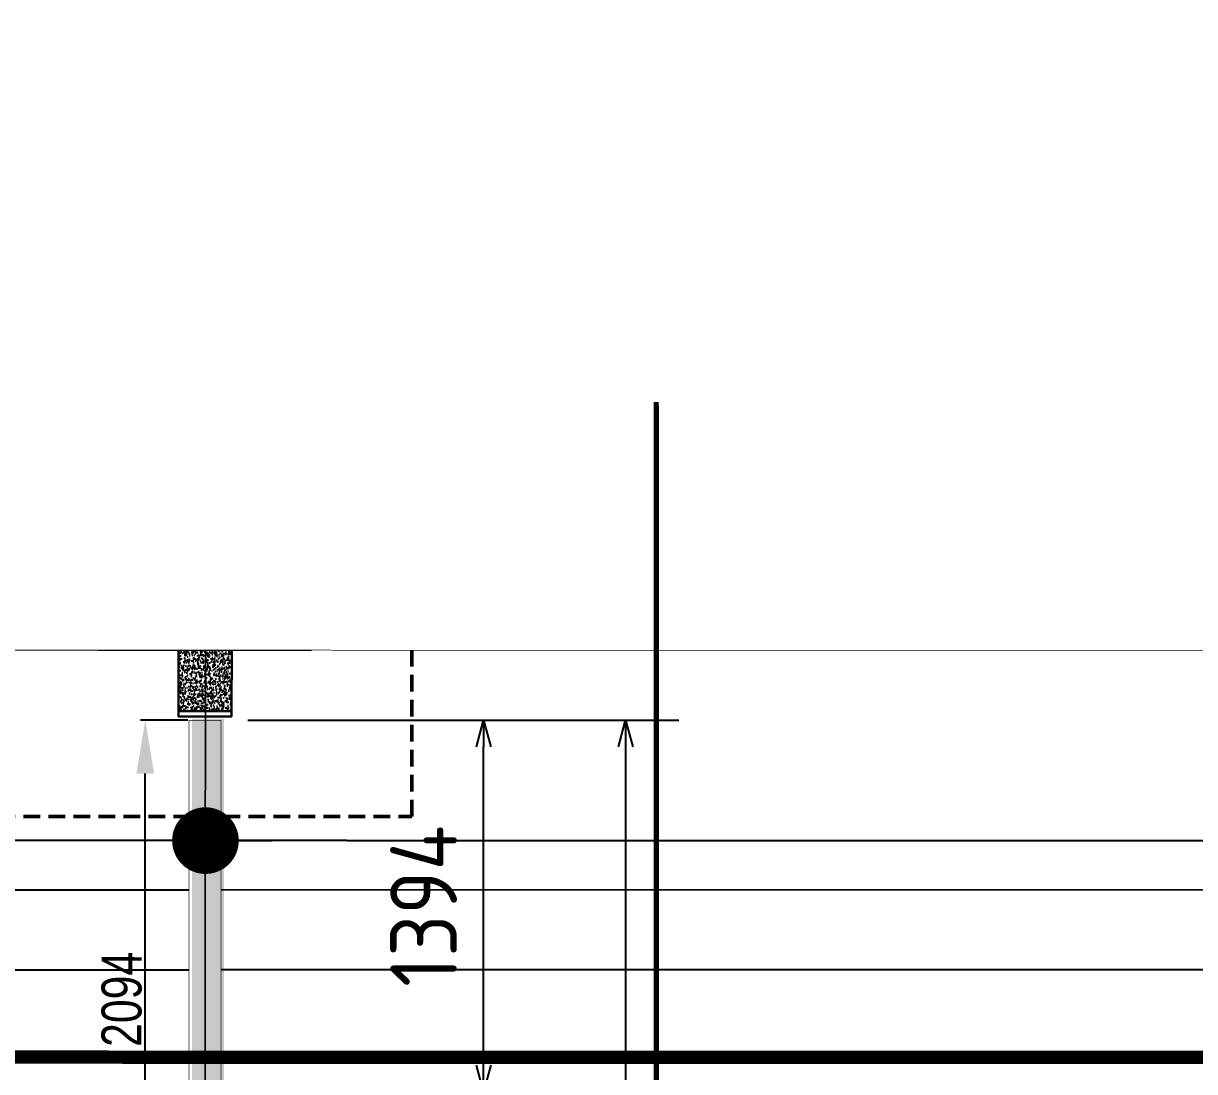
# Model space of a CAD drawing. Header units: centimetres. Extents: x -6122352 to 6876996, y -1694241 to 2592194.
# Drawn here: x 191104 to 195497, y -39237 to -35306 of the extents above; entities that cross this region are included whole.
import ezdxf
from ezdxf.xclip import XClip

# ---------------------------------------------------------------- set-up
doc = ezdxf.new("R2010")
doc.units = ezdxf.units.CM
doc.header["$MEASUREMENT"] = 0
doc.header["$XCLIPFRAME"] = 2
doc.header["$PDMODE"] = 66
doc.header["$PDSIZE"] = 100
for name, pattern in [('CENTER', [2, 1.25, -0.25, 0.25, -0.25]), ('DASHED2', [0.375, 0.25, -0.125]), ('XR-AR-END-SETTING OUT PLAN$0$23261-XR-AR-SI-GF$0$HIDDEN', [0.375, 0.25, -0.125])]:
    doc.linetypes.add(name, pattern=pattern)
doc.layers.get('Defpoints').update_dxf_attribs({"color": 255, "linetype": 'CENTER'})
for name, color, linetype in [('23585-XR-AR-BOUNDARY WALLS AND SETBACKS$0$setback', 7, 'XR-AR-END-SETTING OUT PLAN$0$23261-XR-AR-SI-GF$0$HIDDEN'), ('@MI-REF LAYER', 7, 'Continuous'), ('@MI-TYPE-02', 6, 'Continuous'), ('B_TH_4', 7, 'Continuous'), ('XR-AR-MID-SETTING OUT FOR MASTER$0$23585-XR-AR-MID-GROUND FLOOR$0$A-Flor-Strs', 1, 'Continuous'), ('XR-AR-MID-SETTING OUT FOR MASTER$0$23585-XR-AR-MID-GROUND FLOOR$0$GS-HATCH-FLOOR TILE', 251, 'Continuous')]:
    doc.layers.add(name, color=color, linetype=linetype)
for name, color, linetype, lineweight in [('23585-XR-AR-DAMAC PLOT LIMITS$0$1-Mid units', 41, 'Continuous', 5), ('@ Foundations', 4, 'DASHED2', 50), ('A-ANNO-TEXT', 3, 'Continuous', 25), ('XR-AR-MID-SETTING OUT FOR MASTER$0$23585-XR-AR-MID-GROUND FLOOR$0$$A-GLAZ-WNDO', 232, 'Continuous', 9), ('XR-AR-MID-SETTING OUT FOR MASTER$0$23585-XR-AR-MID-GROUND FLOOR$0$A-GLAZ-SILL', 8, 'Continuous', 5), ('XR-AR-MID-SETTING OUT FOR MASTER$0$23585-XR-AR-MID-GROUND FLOOR$0$A-GLAZ-WNDO', 232, 'Continuous', 9), ('XR-AR-MID-SETTING OUT FOR MASTER$0$23585-XR-AR-MID-GROUND FLOOR$0$A-WALL', 7, 'Continuous', 30), ('XR-AR-MID-SETTING OUT FOR MASTER$0$23585-XR-AR-MID-GROUND FLOOR$0$S-COLS', 51, 'Continuous', 40)]:
    doc.layers.add(name, color=color, linetype=linetype, lineweight=lineweight)
doc.styles.add('JWC 1.50MM', font='GOTHIC.TTF', dxfattribs={"width": 0.8, "height": 1.5})
doc.styles.add('Schueco-BEMSTIL', font='isocpeur.ttf', dxfattribs={"width": 0.9})
doc.dimstyles.new('JWC - 1.5', dxfattribs={"dimtxt": 1.5, "dimasz": 2, "dimexe": 0.18, "dimexo": 0.06, "dimgap": 0.09, "dimtad": 1, "dimtoh": 1, "dimdec": 0, "dimzin": 0, "dimdsep": 46, "dimtxsty": 'JWC 1.50MM', "dimcen": 0.09, "dimclrd": 1, "dimclre": 1, "dimclrt": 2, "dimadec": 0, "dimazin": 0, "dimtfac": 1, "dimtdec": 0, "dimtofl": 0, "dimtmove": 0, "dimatfit": 3, "dimfxl": 30, "dimtolj": 1, "dimtzin": 0, "dimarcsym": 0})
doc.dimstyles.new('MI- JWC-TXT-2.5 MM', dxfattribs={"dimscale": 1.5, "dimtxt": 2.5, "dimasz": 1, "dimexe": 2, "dimexo": 1, "dimgap": 1, "dimtad": 1, "dimdec": 0, "dimdsep": 46, "dimtxsty": 'Schueco-BEMSTIL', "dimblk": 'OPEN30', "dimcen": 0, "dimdle": 2, "dimclrd": 140, "dimclre": 8, "dimclrt": 40, "dimadec": 0, "dimazin": 2, "dimtfac": 1, "dimtdec": 0, "dimtix": 1, "dimtmove": 2, "dimatfit": 3, "dimldrblk": 'OPEN', "dimfxl": 2, "dimlwd": -1, "dimlwe": -1, "dimarcsym": 0})

# ---------------------------------------------------------------- blocks, each defined once
blk = doc.blocks.new('23585-XR-AR-BOUNDARY WALLS AND SETBACKS')
at = {"layer": '23585-XR-AR-BOUNDARY WALLS AND SETBACKS$0$setback', "ltscale": 40, "const_width": 0.05}
blk.add_lwpolyline([(496566.5175064926, 2769029.690835418), (496552.1402773515, 2769042.864586073), (496547.9178448582, 2769038.256346177), (496543.8642242033, 2769033.832523635), (496539.8108491079, 2769029.408750815), (496535.7574491076, 2769024.984950815), (496531.7040491079, 2769020.561150815), (496527.549074058, 2769016.02653201), (496541.9264526076, 2769002.852942238), (496546.0814402089, 2769007.387440306), (496550.1348017803, 2769011.811198366), (496554.1882017829, 2769016.234998366), (496558.2418515895, 2769020.658852724), (496562.2952017803, 2769025.082598366), (496566.5175064926, 2769029.690835418)], dxfattribs=at)
blk = doc.blocks.new('A$C9d9485f6')
at = {"layer": 'A-ANNO-TEXT', "rotation": 312.4881850805905}
blk.add_blockref('23585-XR-AR-BOUNDARY WALLS AND SETBACKS', (-2377088.534775567, -1504219.252137818), dxfattribs=at)
blk = doc.blocks.new('23585-XR-AR-DAMAC PLOT LIMITS')
at = {"layer": '23585-XR-AR-DAMAC PLOT LIMITS$0$1-Mid units', "color": 251, "true_color": 0x636466}
for points in [[(496552.3466999996, 2769009.784499999), (496534.6514999997, 2769025.998299999), (496538.7049000002, 2769030.4221), (496556.4001000002, 2769014.2083)], [(496548.2933, 2769005.3607), (496530.5981000001, 2769021.5745), (496534.6514999997, 2769025.998299999), (496552.3466999996, 2769009.784499999)]]:
    blk.add_lwpolyline(points, close=True, dxfattribs=at)
blk = doc.blocks.new('A$Cf093b529')
at = {"layer": 'A-ANNO-TEXT'}
blk.add_blockref('23585-XR-AR-DAMAC PLOT LIMITS', (-495391.9901121984, -2768603.441896566), dxfattribs=at)
blk = doc.blocks.new('XR-AR-MID-SETTING OUT FOR MASTER$0$23585-XR-AR-MID-GROUND FLOOR$0$945-4P-1-101-GROUND FLOOR PLAN$0$XR-MIDDLE-GROUND FLOOR PLAN$0$A$C446944C1')
at = {"layer": 'XR-AR-MID-SETTING OUT FOR MASTER$0$23585-XR-AR-MID-GROUND FLOOR$0$A-GLAZ-SILL', "color": 252}
blk.add_line((-2.733431756496429e-07, -4.737777635455132e-05), (5.199999726377428, -4.737754352390766e-05), dxfattribs=at)
for points in [[(2.208076124545187, -0.02284434624016285), (2.208076124545187, -0.1242443462833762), (2.093846930889413, -0.07354434626176953), (2.208076124545187, -0.02284434624016285)], [(2.991923328721896, -0.02284434624016285), (2.991923328721896, -0.1242443462833762), (3.106152522144839, -0.07354434579610825), (2.991923328721896, -0.02284434624016285)]]:
    blk.add_lwpolyline(points, dxfattribs=at)
at = {"layer": 'XR-AR-MID-SETTING OUT FOR MASTER$0$23585-XR-AR-MID-GROUND FLOOR$0$A-GLAZ-WNDO', "color": 252}
for p, q in [((5.199999726610258, 0.2499526219908148), (-2.735760062932968e-07, 0.2499526222236454)), ((-2.735760062932968e-07, 0.2499526222236454), (-2.733431756496429e-07, -4.737777635455132e-05)), ((0.04999972670339048, 0.0999526223167777), (0.04999972647055984, 0.2499526219908148)), ((1.284999726805836, 0.2499526222236454), (1.284999726805836, 0.09995262185111642)), ((1.334999726619571, 0.09995262208394706), (1.334999726619571, 0.2499526222236454)), ((-2.733431756496429e-07, 0.09995262208394706), (2.599999726517126, 0.09995262185111642)), ((5.199999726610258, 0.0999526223167777), (2.599999726517126, 0.09995262185111642))]:
    blk.add_line(p, q, dxfattribs=at)
blk.add_lwpolyline([(1.284999726805836, 0.1999526221770793), (0.04999972647055984, 0.1999526226427406)], dxfattribs=at)
for points in [[(1.224999726749957, 0.03995262226089835), (1.304999726824462, 0.03995262226089835), (1.304999726824462, 0.08995262207463384), (1.224999726517126, 0.08995262230746448)], [(2.51999972644262, 0.03995262226089835), (1.304999726824462, 0.03995262226089835), (1.304999726824462, 0.08995262207463384), (2.519999726675451, 0.08995262207463384)], [(2.599999726517126, 0.03995262226089835), (2.51999972644262, 0.03995262226089835), (2.519999726675451, 0.08995262207463384), (2.599999726517126, 0.08995262254029512)], [(2.599999726517126, 0.03995262226089835), (2.679999726591632, 0.03995262202806771), (2.679999726591632, 0.08995262254029512), (2.599999726517126, 0.08995262254029512)], [(2.679999726591632, 0.03995262202806771), (3.89499972644262, 0.039952622493729), (3.894999726675451, 0.08995262207463384), (2.679999726591632, 0.08995262254029512)]]:
    blk.add_lwpolyline(points, close=True, dxfattribs=at)
blk = doc.blocks.new('XR-AR-MID-SETTING OUT FOR MASTER$0$23585-XR-AR-MID-GROUND FLOOR$0$A$C08698786')
at = {"layer": 'XR-AR-MID-SETTING OUT FOR MASTER$0$23585-XR-AR-MID-GROUND FLOOR$0$S-COLS', "color": 252, "lineweight": 30}
blk.add_lwpolyline([(5900, 19472.65428233147), (5899.999999761581, 18772.65428209305), (6100, 18772.65428209305), (6099.999999761581, 19472.65428209305)], close=True, dxfattribs=at)
blk = doc.blocks.new('XR-AR-MID-SETTING OUT FOR MASTER')
h = blk.add_hatch()
h.set_pattern_fill('AR-CONC', color=8, scale=0.2, angle=90)
h.set_pattern_definition([(140, (-1262400.083953284, -115249.5658790822), (3.187817107780619, 36.4369337992008), [3.81, -41.91]), (85.00000000000001, (-1262400.083953284, -115249.5658790822), (-38.21136904780703, -7.048684284993866), [3.048, -33.528116834]), (190.4514447, (-1262399.818302584, -115246.5294776823), (-35.02355038243902, 29.38824941807066), [3.23800176, -35.61804892]), (136.1842, (-1262410.243953284, -115249.5658790822), (8.408465586545434, 54.21580817842599), [5.714999999999996, -62.86499999999997]), (186.63555761, (-1262409.543253284, -115245.0478990822), (-49.48522491954431, 47.48082681030061), [4.857004628, -53.427121632]), (81.18415117, (-1262410.243953284, -115249.5658790822), (-49.48522491710654, 47.48082681299541), [4.571993414, -50.291946384]), (111, (-1262407.703953284, -115244.4858790822), (20.45303963741753, 30.3228782538265), [3.81, -41.91]), (56.00000000000004, (-1262407.703953284, -115244.4858790822), (-36.83759322446385, 12.36040566952942), [3.048, -33.528]), (161.451445, (-1262405.999533304, -115241.9589725622), (-16.38455377718105, 42.68328385574323), [3.23800176, -35.61798752]), (127.5, (-1262400.083953284, -115249.5658790822), (-16.91100777463062, 0.6177206501183644), [0, -33.1216, 0, -34.036, 0, -33.655]), (97.49999999999996, (-1262400.083953284, -115249.5658790822), (-20.0361149636239, 13.36393250206115), [0, -19.4056, 0, -32.3596, 0, -12.827]), (57.49999999999999, (-1262400.083953284, -115260.8942790822), (1.14574879853469, 27.11811903337428), [0, -12.69999999999999, 0, -39.62399999999997, 0, -52.57799999999997]), (47.5, (-1262400.083953284, -115265.9742790822), (-5.085298206666605, 29.62583627720361), [0, -16.51, 0, -26.3144, 0, -37.338])])
h.paths.add_polyline_path([(5999.999541923382, 19702.65428161621), (5900.000002175548, 19702.65428161621), (5900.000002175548, 19472.75295772805), (5999.999541923382, 19472.75295772805)])
h.paths.add_polyline_path([(6100.000002175548, 19702.65428161621), (5999.999541923382, 19702.65428161621), (5999.999541923382, 19472.75295772805), (6100.000002175548, 19472.75295772805)])
for points in [[(6100.000002175548, 19702.65428161621), (6100.000002175548, 19722.65428161621), (5900.000002175548, 19722.65428161621), (5900.000002175548, 19702.65428161621)], [(5900.000002175548, 19472.65428161621), (5900.000002175548, 19702.65428161621), (6100.000002175548, 19702.65428161621), (6100.000002175548, 19472.75295772808)]]:
    blk.add_lwpolyline(points)
at = {"layer": 'XR-AR-MID-SETTING OUT FOR MASTER$0$23585-XR-AR-MID-GROUND FLOOR$0$A-Flor-Strs', "color": 8}
for p, q in [((60.05534254956096, 20672.92354680672), (5940.045863168596, 20672.65234583314)), ((60.04151019822535, 20372.92400187173), (5940.031380742199, 20372.65280095958))]:
    blk.add_line(p, q, dxfattribs=at)
at = {"layer": 'XR-AR-MID-SETTING OUT FOR MASTER$0$23585-XR-AR-MID-GROUND FLOOR$0$A-WALL', "color": 8}
for points in [[(5899.999999791384, 19472.65428161621), (6099.999999731779, 19472.65428209305), (6100.001724034548, 5500.167464256287), (5900.001724511385, 5500.167624473572), (5900.00086197257, 14852.65960931778), (5500.076263397932, 14852.66031265259), (5500.0762629807, 14952.66031169891), (5900.000431150198, 14952.65961027145)], [(5600.000443965197, 19472.65428209305), (5899.999999791384, 19472.65428161621), (5899.999999850988, 19222.65428209305), (5600.000443309546, 19222.70159482956)]]:
    blk.add_lwpolyline(points, close=True, dxfattribs=at)
at = {"layer": 'XR-AR-MID-SETTING OUT FOR MASTER$0$23585-XR-AR-MID-GROUND FLOOR$0$$A-GLAZ-WNDO', "color": 8, "xscale": -1000, "yscale": 1000, "zscale": 1000}
blk.add_blockref('XR-AR-MID-SETTING OUT FOR MASTER$0$23585-XR-AR-MID-GROUND FLOOR$0$945-4P-1-101-GROUND FLOOR PLAN$0$XR-MIDDLE-GROUND FLOOR PLAN$0$A$C446944C1', (5600.000170022249, 19222.70166015625), dxfattribs=at)
at = {"layer": 'XR-AR-MID-SETTING OUT FOR MASTER$0$23585-XR-AR-MID-GROUND FLOOR$0$GS-HATCH-FLOOR TILE', "color": 8}
blk.add_blockref('XR-AR-MID-SETTING OUT FOR MASTER$0$23585-XR-AR-MID-GROUND FLOOR$0$A$C08698786', (-1.490116119384766e-07, 0), dxfattribs=at)
blk = doc.blocks.new('MID UNIT')
at = {"xscale": 0.001, "yscale": 0.001, "zscale": 0.001}
blk.add_blockref('XR-AR-MID-SETTING OUT FOR MASTER', (0, 0), dxfattribs=at)
blk = doc.blocks.new('TH_4')
at = {"xscale": -1}
blk.add_blockref('MID UNIT', (495826.3053798475, 2769130.514097063), dxfattribs=at)
blk.add_blockref('MID UNIT', (495814.3053798428, 2769130.514097063))
blk = doc.blocks.new('A$C780da55d')
at = {"layer": 'B_TH_4', "xscale": 1.000039159572381, "yscale": 1.000039159572381, "zscale": 1.000039159572381}
blk.add_blockref('TH_4', (-495814.0704651335, -2769239.302089663), dxfattribs=at)
blk = doc.blocks.new('23585-XR-AR-MALDIVE-2$0$TH_4')
blk.add_blockref('A$C780da55d', (495794.655359471, 2769130.864096801))
at = {"layer": '@ Foundations', "linetype": 'DASHED2', "ltscale": 0.25}
blk.add_lwpolyline([(495819.5304292943, 2769148.562415211), (495821.0804292943, 2769148.562415211), (495821.0804292943, 2769150.612415211), (495819.5304292943, 2769150.612415211)], close=True, dxfattribs=at)
blk = doc.blocks.new('_Dot')
at = {"color": 0, "linetype": 'ByBlock', "lineweight": -2}
blk.add_line((-0.5, 0), (-1, 0), dxfattribs=at)
at = {"color": 0, "linetype": 'ByBlock', "const_width": 0.5}
blk.add_lwpolyline([(-0.25, 0, 1), (0.25, 0, 1)], format="xyb", close=True, dxfattribs=at)
blk = doc.blocks.new('_Open30')
at = {"color": 0, "linetype": 'ByBlock', "lineweight": -2}
for p, q in [((-1, 0.26794919), (0, 0)), ((0, 0), (-1, -0.26794919)), ((0, 0), (-1, 0))]:
    blk.add_line(p, q, dxfattribs=at)
blk = doc.blocks.new('*D3387')
at = {"layer": '@MI-TYPE-02', "color": 8, "transparency": 16777216}
for p, q in [((-4199.346596406976, -261.8651645245114), (-4199.346596406976, -1878.311757543458)), ((-11.0558232559124, -261.0013041475031), (-11.0558232559121, -1878.311757543457))]:
    blk.add_line(p, q, dxfattribs=at)
at = {"layer": '@MI-TYPE-02', "color": 140, "transparency": 16777216}
blk.add_line((-111.0558232559121, -1678.311757543457), (-4099.346596406976, -1678.311757543458), dxfattribs=at)
at = {"layer": 'Defpoints', "color": 0, "transparency": 16777216}
for p in [(-4199.346596406976, -161.8651645245117), (-11.0558232559124, -161.0013041475031), (-4199.346596406976, -1678.311757543458)]:
    blk.add_point(p, dxfattribs=at)
at = {"layer": '@MI-TYPE-02', "color": 140, "transparency": 16777216, "xscale": 100, "yscale": 100, "zscale": 100, "rotation": 180}
blk.add_blockref('_Open30', (-4199.346596406976, -1678.311757543458), dxfattribs=at)
at = {"layer": '@MI-TYPE-02', "color": 140, "transparency": 16777216, "xscale": 100, "yscale": 100, "zscale": 100}
blk.add_blockref('_Open30', (-11.05582325591214, -1678.311757543457), dxfattribs=at)
at = {"layer": '@MI-TYPE-02', "color": 40, "transparency": 16777216, "insert": (-2105.201209831444, -1453.311757543457), "char_height": 250, "attachment_point": 5, "style": 'Schueco-BEMSTIL'}
blk.add_mtext('4188', dxfattribs=at)
blk = doc.blocks.new('_Open')
at = {"color": 0, "linetype": 'ByBlock', "lineweight": -2}
for p, q in [((-1, 0.1666666666666667), (0, 0)), ((-1, -0.1666666666666667), (0, 0)), ((0, 0), (-1, 0))]:
    blk.add_line(p, q, dxfattribs=at)
blk = doc.blocks.new('*D4831')
at = {"color": 1, "lineweight": -2, "transparency": 16777216}
for p, q in [((-2105.211880739821, -95.43323528490873), (-2105.211880739821, 141.3338630047656)), ((-11.07719122458366, -36.84740635209891), (-11.07719122458365, 141.3338630047656)), ((-1905.211880739821, 123.3338630047656), (-211.0771912245837, 123.3338630047656))]:
    blk.add_line(p, q, dxfattribs=at)
at = {"color": 1, "transparency": 16777216}
for points in [[(-1905.211880739821, 156.6671963380989), (-1905.211880739821, 90.00052967143225), (-2105.211880739821, 123.3338630047656)], [(-211.0771912245837, 156.6671963380989), (-211.0771912245837, 90.00052967143225), (-11.07719122458365, 123.3338630047656)]]:
    blk.add_solid(points, dxfattribs=at)
at = {"layer": 'Defpoints', "color": 0, "transparency": 16777216}
for p in [(-11.07719122458365, 123.3338630047656), (-11.07719122458366, -42.84740635209891), (-2105.211880739821, -101.4332352849087)]:
    blk.add_point(p, dxfattribs=at)
at = {"color": 2, "transparency": 16777216, "insert": (-1058.144535982203, 211.1068065805644), "char_height": 150, "attachment_point": 5, "style": 'JWC 1.50MM'}
blk.add_mtext('\\A1;2094', dxfattribs=at)
blk = doc.blocks.new('*D3537')
at = {"color": 8, "transparency": 16777216}
for p, q in [((-11.05582325591241, -261.0013041475322), (-11.05582325591247, -1346.043938664094)), ((-1405.211880739821, -701.4332352849087), (-1405.211880739821, -1346.043938664094))]:
    blk.add_line(p, q, dxfattribs=at)
at = {"color": 140, "transparency": 16777216}
blk.add_line((-1305.211880739821, -1146.043938664094), (-111.0558232559125, -1146.043938664094), dxfattribs=at)
at = {"layer": 'Defpoints', "color": 0, "transparency": 16777216}
for p in [(-11.0558232559124, -161.0013041475322), (-1405.211880739821, -601.4332352849087), (-11.05582325591246, -1146.043938664094)]:
    blk.add_point(p, dxfattribs=at)
at = {"color": 140, "transparency": 16777216, "xscale": 100, "yscale": 100, "zscale": 100, "rotation": 180}
blk.add_blockref('_Open30', (-1405.211880739821, -1146.043938664094), dxfattribs=at)
at = {"color": 140, "transparency": 16777216, "xscale": 100, "yscale": 100, "zscale": 100}
blk.add_blockref('_Open30', (-11.05582325591246, -1146.043938664094), dxfattribs=at)
at = {"color": 40, "transparency": 16777216, "insert": (-708.1338519978669, -921.0439386640937), "char_height": 250, "attachment_point": 5, "style": 'Schueco-BEMSTIL'}
blk.add_mtext('1394', dxfattribs=at)
blk = doc.blocks.new('G6-Partition Walls')
at = {"layer": '@MI-TYPE-02'}
h = blk.add_hatch(color=256, dxfattribs=at)
h.dxf.hatch_style = 1
h.paths.add_polyline_path([(-5.304100813460536, -51.90883249402395), (-5.282758996705525, -171.9088305962214), (-4193.57353214777, -172.7726909732301), (-4193.594873964525, -52.77269287103263)])
h.paths.add_polyline_path([(216.2379355836019, -6051.146585927592), (216.2592774003861, -6171.14658402979), (-4201.779715958255, -6172.642378549717), (-4201.80105777501, -6052.64238044752)])
h.paths.add_polyline_path([(-5.297882661077892, -12171.64389301397), (-5.276663978758734, -12051.64389488993), (-4193.567438014026, -12050.78432194144), (-4193.588656696404, -12170.78432006548)])
h.paths.add_polyline_path([(-84.48670436747489, -18171.81471459678), (-84.46548568509752, -18051.81471647276), (-4200.950984102004, -18050.92427800981), (-4200.972202784353, -18170.92427613385)])
at = {"layer": '@MI-TYPE-02', "const_width": 2.5}
blk.add_lwpolyline([(-11.07716507266741, -41.00130604530568), (-11.0558232559124, -161.0013041475031), (-4199.346596406976, -161.8651645245118), (-4199.367938223731, -41.86516642231436)], close=True, dxfattribs=at)
at = {"color": 94}
dim = blk.add_linear_dim(base=(-11.07719122458365, 123.3338630047656), p1=(-2105.211880739821, -101.4332352849087), p2=(-11.07719122458366, -42.84740635209891), dimstyle='JWC - 1.5', dxfattribs=at)
dim.commit()
dim.dimension.update_dxf_attribs({"geometry": '*D4831', "text_midpoint": (-1058.144535982203, 211.1068065805644)})
dim = blk.add_linear_dim(base=(-11.05582325591246, -1146.043938664094), p1=(-1405.211880739821, -601.4332352849087), p2=(-11.0558232559124, -161.0013041475322), dimstyle='MI- JWC-TXT-2.5 MM')
dim.commit()
dim.dimension.update_dxf_attribs({"geometry": '*D3537', "text_midpoint": (-708.1338519978669, -921.0439386640937)})
at = {"layer": '@MI-TYPE-02'}
dim = blk.add_linear_dim(base=(-4199.346596406976, -1678.311757543458), p1=(-11.0558232559124, -161.0013041475031), p2=(-4199.346596406976, -161.8651645245118), dimstyle='MI- JWC-TXT-2.5 MM', dxfattribs=at)
dim.commit()
dim.dimension.update_dxf_attribs({"geometry": '*D3387', "text_midpoint": (-2105.201209831444, -1453.311757543457)})

msp = doc.modelspace()

# ---------------------------------------------------------------- hatches: boundary and pattern name
at = {"layer": '@MI-REF LAYER'}
h = msp.add_hatch(dxfattribs=at)
h.set_pattern_fill('ANSI31', color=256, scale=1999.999998458916, angle=186.7183412143764)
h.set_pattern_definition([(231.7183412143764, (-2377109729.195271, -1504175463.930205), (196.2436825049419, -154.8819453021617), [])])
h.paths.add_polyline_path([(179637.1022880252, -23679.9835093552), (215938.3234554973, -23686.44343216668), (215936.1725942852, -37960.27444342025), (209685.9270964324, -37959.16211785759), (209686.1152405526, -37658.53251515768), (185884.6818729693, -37654.29697693976), (185884.7630206459, -37954.92662808129), (179634.5174026391, -37953.81437877599)])

# ---------------------------------------------------------------- block references
at = {"layer": '@MI-REF LAYER', "xscale": 1000, "yscale": 1000, "zscale": 1000}
msp.add_blockref('A$C9d9485f6', (-23958.95045533385, 48155.57226163784), dxfattribs=at)
at = {"layer": '@MI-REF LAYER', "xscale": 1000, "yscale": 1000, "zscale": 1000, "rotation": 312.4882903633292}
msp.add_blockref('A$Cf093b529', (-891608.7329339073, 539022.7201118186), dxfattribs=at)

# ---------------------------------------------------------------- next in the draw order: block references
at = {"layer": '@MI-REF LAYER'}
ref = msp.add_blockref('23585-XR-AR-MALDIVE-2$0$TH_4', (496504862.4498472, 2769024055.547623), dxfattribs=dict(at, xscale=999.9999999999998, yscale=999.9999999999998, zscale=999.9999999999998, rotation=179.9898040398786))
XClip(ref).set_block_clipping_path([(495835.395434496, 2769130.514280566), (495835.3952705087, 2769154.444298339), (495826.305498607, 2769154.4144163365), (495820.30549567053, 2769154.414378845), (495814.30549083604, 2769154.414341355), (495808.30534843216, 2769154.4144513216), (495802.3053460559, 2769154.4144138293), (495793.2152887052, 2769154.454261816), (495793.2154342416, 2769130.515507221)])

# ---------------------------------------------------------------- next in the draw order: linework, layer by layer
at = {"layer": '@MI-REF LAYER', "const_width": 5}
msp.add_lwpolyline([(215938.3234554826, -23686.44343215058), (215936.1725947571, -37960.27444370884), (209685.9270967144, -37959.16211759592), (209685.9990122535, -37658.53249444849), (185884.6818729734, -37654.29697693957), (185884.8123007433, -37954.92663685694), (179634.5174026228, -37953.81437875821), (179637.1022880744, -23679.98350931011)], close=True, dxfattribs=at)

# ---------------------------------------------------------------- next in the draw order: block references
at = {"layer": '@MI-REF LAYER', "extrusion": (5.288050548076937e-12, -6.924062986783415e-09, 1), "xscale": 250, "yscale": 250, "zscale": 250, "rotation": 180.0886329995065}
msp.add_blockref('_Dot', (191786.7757106244, -38371.01949343242, -22.45995559453048), dxfattribs=at)

# ---------------------------------------------------------------- next in the draw order: wipeouts: each hides what was drawn before it
at = {"color": 10}
msp.add_wipeout([(179637.10228802523, -23679.983509355203), (215938.32345549736, -23686.443432166678), (215936.17259428513, -37960.27444342025), (209685.9270964324, -37959.1621178576), (209686.11524055258, -37658.5325151577), (185884.68187296932, -37654.29697693976), (185884.76302064597, -37954.92662808127), (179634.51740263903, -37953.814378775984)], dxfattribs=at).dxf.layer = '@MI-REF LAYER'

# ---------------------------------------------------------------- next in the draw order: linework, layer by layer
at = {"layer": '@MI-REF LAYER', "linetype": 'DASHED2', "extrusion": (3.922150566507449e-12, 7.460187453559482e-09, 1), "elevation": -22.46050776444444}
msp.add_lwpolyline([(185788.0279207381, -38368.77325119173), (200011.6211630644, -38371.30289724074), (200568.5491109908, -37634.62354472694)], dxfattribs=at)

# ---------------------------------------------------------------- next in the draw order: block references
at = {"layer": '@MI-TYPE-02', "rotation": 89.9898100330467}
msp.add_blockref('G6-Partition Walls', (191684.2788452329, -37908.2964971296), dxfattribs=at)

# ---------------------------------------------------------------- next in the draw order: wipeouts: each hides what was drawn before it
msp.add_wipeout([(196652.05576694556, -36726.992417162604), (189682.5688819439, -36725.64842811318), (189683.28238753474, -33025.64849530311), (196652.76927260307, -33026.9924850164)]).dxf.layer = '@MI-REF LAYER'

# ---------------------------------------------------------------- next in the draw order: linework, layer by layer
at = {"layer": '@MI-REF LAYER', "color": 1, "const_width": 20}
msp.add_lwpolyline([(176735.3919905865, -42159.32160349845), (179226.9069315766, -39886.07150362989), (193478.6473246882, -39888.75621125597), (193477.5032589414, -36726.3774198406), (193478.6473246882, -39888.75621125597), (216030.5934395235, -39893.16869534102), (218915.5681020141, -42168.55253584118)], dxfattribs=at)

# ---------------------------------------------------------------- next in the draw order: wipeouts: each hides what was drawn before it
at = {"color": 10}
msp.add_wipeout([(196652.76927228464, -33026.995107850424), (189683.28238812546, -33025.648495063586), (189682.57382454738, -36725.648427817534), (196652.05576710158, -36726.99241704271), (196652.76927239288, -33026.9951079686)], dxfattribs=at).dxf.layer = '@MI-REF LAYER'

doc.saveas('drawing.dxf')
